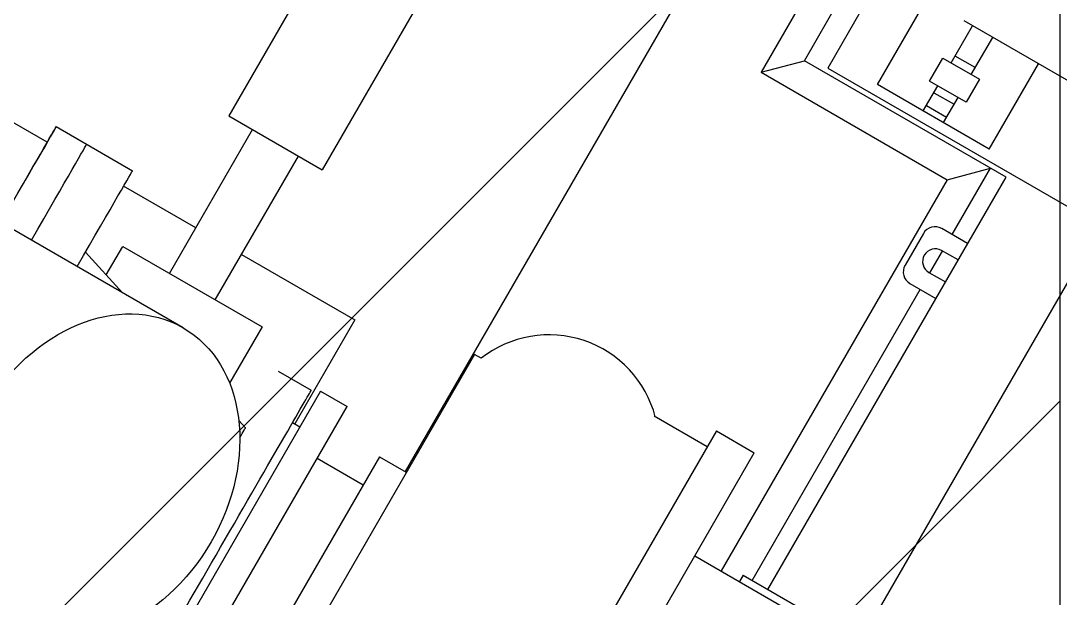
# Model space of a CAD drawing. Header units: metres. Extents: x 0 to 63075, y 0 to 44550.
# Drawn here: x 52619.3 to 52766.8, y 37619.5 to 37701.4 of the extents above; entities that cross this region are included whole.
import ezdxf

# ---------------------------------------------------------------- set-up
doc = ezdxf.new("R2010")
doc.units = ezdxf.units.M
doc.header["$LTSCALE"] = 75
for name, color, linetype in [('AI-Hatch mob', 7, 'Continuous'), ('GSB', 7, 'Continuous'), ('ML6', 1, 'Continuous'), ('SDM', 7, 'Continuous'), ('SL1', 8, 'Continuous')]:
    doc.layers.add(name, color=color, linetype=linetype)

# ---------------------------------------------------------------- blocks, each defined once
blk = doc.blocks.new('A$C6bae614f')
at = {"layer": 'SL1'}
for p, q in [((365272.57, 26049.86), (364927.78, 25452.72)), ((365346.47, 25972.86), (365264.06, 25830.14)), ((364861.08, 25962.16), (364761.07, 25788.96)), ((365305.04, 25841.12), (365355.05, 25927.72)), ((365382.5, 25930.07), (365327.12, 25834.15)), ((364949.41, 25911.16), (364849.41, 25737.96)), ((365374.12, 25818.56), (365423.06, 25903.32)), ((365443.67, 25839.02), (365463.97, 25874.18)), ((365589.11, 25801.93), (365456.01, 25878.78)), ((365462.72, 25828.02), (365483.02, 25863.18)), ((365423.38, 25821.87), (365435.88, 25843.52)), ((365435.88, 25843.52), (365470.52, 25823.52)), ((365466.47, 25834.52), (365447.42, 25845.52)), ((365264.06, 25830.14), (365305.04, 25841.12)), ((365495.57, 25731.12), (365305.04, 25841.12)), ((365327.12, 25834.15), (365786.1, 25569.14)), ((365479.77, 25757.56), (365526.32, 25838.18)), ((364589.56, 25764.11), (364474.36, 25830.64)), ((365264.06, 25830.14), (365439.86, 25728.64)), ((365470.52, 25823.52), (365458.02, 25801.87)), ((365479.77, 25757.56), (365374.12, 25818.56)), ((365417.42, 25793.56), (365431.17, 25817.37)), ((365458.02, 25801.87), (365423.38, 25821.87)), ((365427.42, 25810.88), (365446.47, 25799.88)), ((365436.47, 25782.56), (365450.22, 25806.37)), ((365420.42, 25798.75), (365439.47, 25787.75)), ((364761.07, 25788.96), (364849.41, 25737.96)), ((364598.06, 25778.81), (364670.2, 25737.16)), ((364705.09, 25640), (364783.59, 25775.96)), ((364748.39, 25614.99), (364826.89, 25750.96)), ((364717.95, 25588.69), (364450.71, 25742.99)), ((365439.86, 25728.64), (365480.84, 25739.62)), ((365444.59, 25676.83), (365480.84, 25739.62)), ((365439.86, 25728.64), (365226.35, 25358.85)), ((365270.55, 25341.41), (365495.57, 25731.12)), ((364729.94, 25683.05), (364661.71, 25722.45)), ((365582.17, 25681.11), (365357.15, 25291.41)), ((365417.46, 25677.83), (365400.16, 25647.87)), ((365459.31, 25668.33), (365434.81, 25682.48)), ((364645.38, 25638.59), (364660.92, 25665.5)), ((364660.92, 25665.5), (364792.55, 25589.49)), ((364625.76, 25660.16), (364660.73, 25621.73)), ((364773.24, 25658.04), (364880.29, 25596.23)), ((365423.59, 25640.46), (365435.59, 25661.24)), ((365450.31, 25652.74), (365434.73, 25661.74)), ((365422.73, 25640.96), (365438.31, 25631.96)), ((365404.81, 25630.52), (365429.31, 25616.37)), ((365255.83, 25349.91), (365414.59, 25624.87)), ((364792.55, 25589.49), (364761.87, 25536.35)), ((364880.29, 25596.23), (364823.53, 25497.91)), ((364993.23, 25563.55), (364773.12, 25182.33)), ((364999.67, 25559.83), (364993.23, 25563.55)), ((364807.82, 25547.71), (364839.04, 25529.68)), ((364847.87, 25528.81), (364673.93, 25227.55)), ((364847.87, 25528.81), (364872.98, 25514.31)), ((364699.04, 25213.05), (364872.98, 25514.31)), ((364770.54, 25501.04), (364776.85, 25494.1)), ((364821.41, 25499.13), (364828.4, 25495.09)), ((365213.23, 25476.12), (365163.08, 25505.08)), ((365221.9, 25491.14), (364963.32, 25043.29)), ((365221.9, 25491.14), (365257.67, 25470.49)), ((364929.31, 24901.8), (365257.67, 25470.49)), ((364903.54, 25466.72), (364755.53, 25210.38)), ((364888.03, 25439.88), (364844.52, 25465)), ((364903.54, 25466.72), (364928.87, 25452.09)), ((365201.49, 25373.2), (365349.32, 25287.85)), ((365247.17, 25354.91), (365243.67, 25348.85)), ((365247.17, 25354.91), (365537.28, 25187.4))]:
    blk.add_line(p, q, dxfattribs=at)
for centre, radius, start, end in [((365428.46, 25671.48), 12.7, 59.99813, 149.99813), ((365428.73, 25651.35), 12, 59.99813, 239.99813), ((365411.16, 25641.52), 12.7, 149.99813, 239.99813), ((365063.77, 25478.26), 103.74, 14.63335, 128.16116)]:
    blk.add_arc(centre, radius, start, end, dxfattribs=at)
for centre, major_axis, start_param, end_param in [((364464.7, 25547.85), (133.36, 230.96), 5.365203, 7.124254), ((364493.52, 25531.21), (133.36, 230.96), 5.365203, 6.283185), ((364536.84, 25506.2), (133.36, 230.96), 5.365203, 6.283185), ((364753.31, 25381.2), (85.73, 148.48), 4.712389, 6.283185), ((364722.08, 25399.24), (54.77, 94.86), 5.837831, 6.283159), ((364753.31, 25381.2), (-85.73, -148.48), 6.283185, 7.853982)]:
    blk.add_ellipse(centre, major_axis=major_axis, ratio=0.000082, start_param=start_param, end_param=end_param, dxfattribs=at)
blk.add_ellipse((364636.95, 25448.39), major_axis=(81, 140.29), ratio=0.765953, dxfattribs=at)
blk = doc.blocks.new('zw$15D4')
at = {"layer": 'ML6', "xscale": 0.2502808837766805, "yscale": 0.2502808837766805, "zscale": 0.2502808837766805}
blk.add_blockref('A$C6bae614f', (-85544.74, -3177.34), dxfattribs=at)

msp = doc.modelspace()

# ---------------------------------------------------------------- hatches: boundary and pattern name
at = {"layer": 'AI-Hatch mob'}
h = msp.add_hatch(dxfattribs=at)
h.set_pattern_fill('ANSI31', color=256, scale=25)
h.set_pattern_definition([(45, (-12666.46, -59.206), (-56.1266, 56.1266), [])])
h.paths.add_polyline_path([(52766.71, 38156.14), (51956.79, 38156.14), (51956.79, 36564.59), (52766.71, 36564.59)])

# ---------------------------------------------------------------- linework, layer by layer
at = {"layer": 'SDM'}
msp.add_lwpolyline([(51956.79, 38156.14), (52766.71, 38156.14), (52766.71, 36564.59), (51956.79, 36564.59)], close=True, dxfattribs=at)

# ---------------------------------------------------------------- block references
at = {"layer": 'GSB', "xscale": 0.6000000000000068, "yscale": 0.6000000000000068, "zscale": 0.6000000000000068}
msp.add_blockref('zw$15D4', (49200, 35721.63), dxfattribs=at)

doc.saveas('drawing.dxf')
